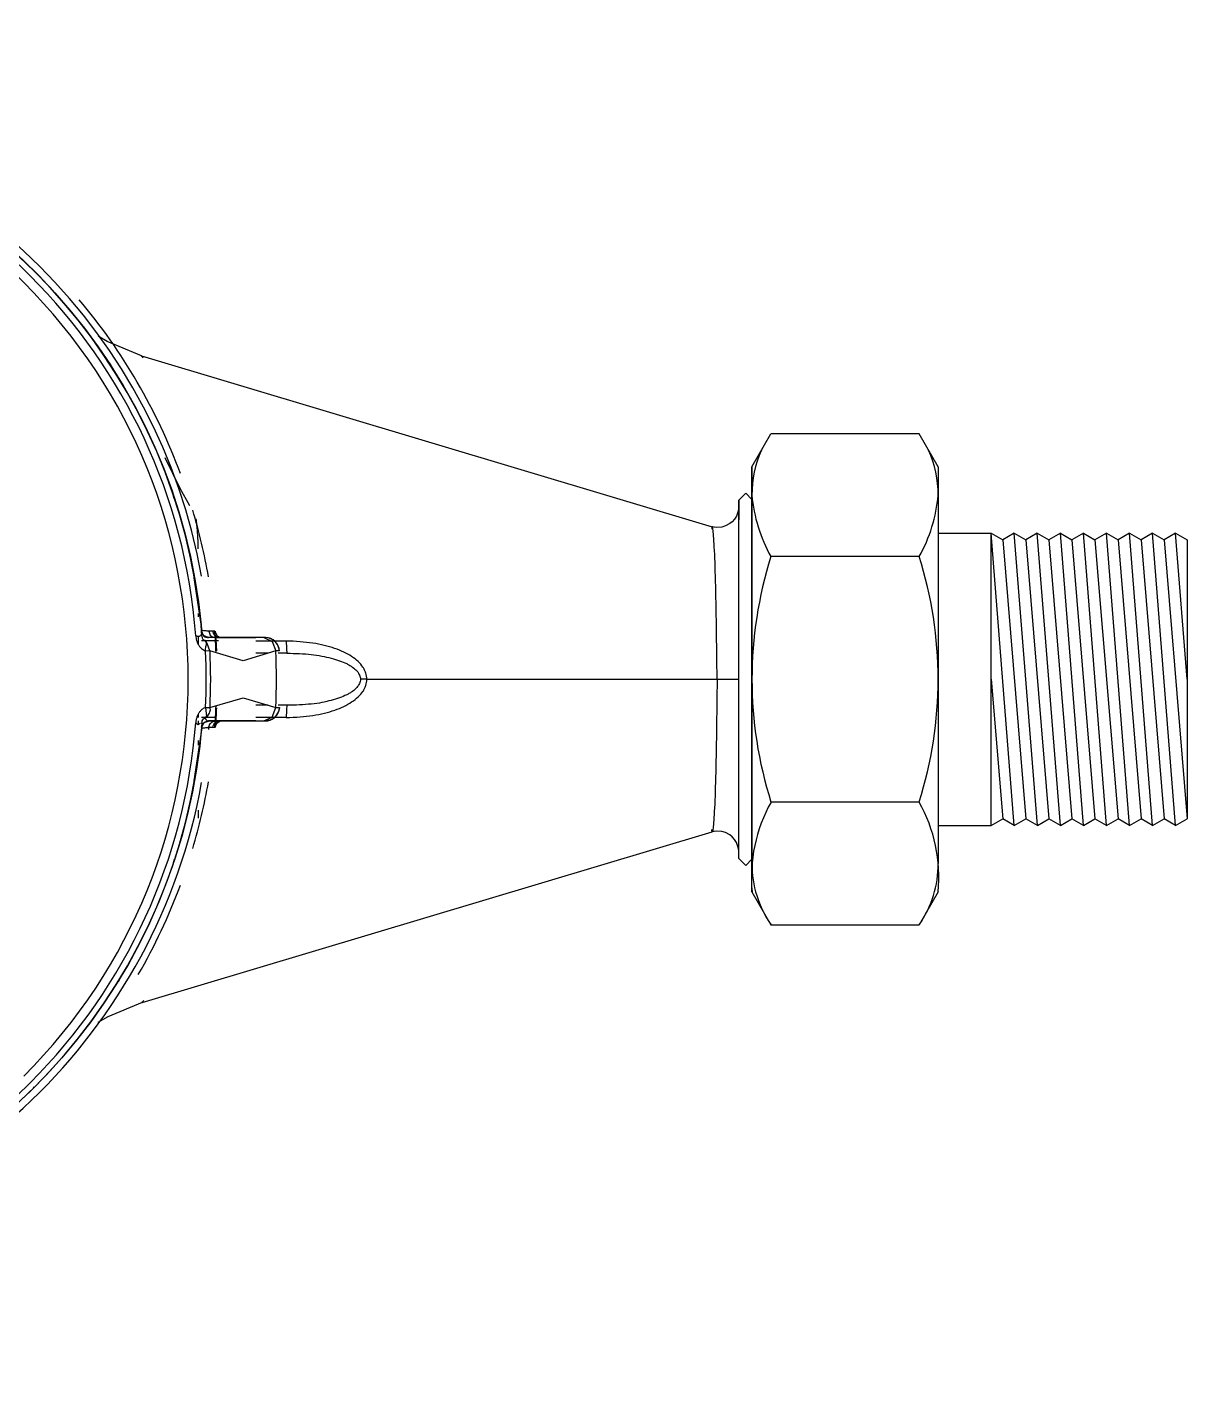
# Model space of a CAD drawing. Header units: millimetres. Extents: x 1218 to 72853, y -34712 to 16286.
# Drawn here: x 30834.8 to 30927.5, y 6682.5 to 6790.2 of the extents above; entities that cross this region are included whole.
import ezdxf

# ---------------------------------------------------------------- set-up
doc = ezdxf.new("R2010")
doc.units = ezdxf.units.MM
doc.set_wipeout_variables(frame=1)
doc.styles.get("Standard").update_dxf_attribs({"font": 'arial.ttf'})

# ---------------------------------------------------------------- blocks, each defined once
blk = doc.blocks.new('DONGHO-D20 PPR')
at = {"color": 8}
blk.add_wipeout([(-74.25, -20.17), (-86.09, -20.17), (-87.61, -17.54), (-87.61, -12.22), (-107.49, -12.25), (-107.53, 11.17), (-87.61, 11.16), (-87.61, 16.47), (-86.09, 19.1), (-74.25, 19.1), (-72.73, 16.47), (-72.73, 13.85), (-72.23, 14.35), (-71.67, 13.78), (-71.67, 13.28), (-71.49, 13.06), (-71.19, 12.47), (-70.68, 12.12), (-70.15, 11.96), (-69.46, 12.05), (-69, 12.08), (-39.7, 24.57), (-36.5, 29.11), (-34.59, 31.36), (-32.23, 33.77), (-29.52, 36.17), (-26.94, 38.12), (-24.02, 40.03), (-20.28, 42.05), (-17.74, 43.18), (-15.53, 44.03), (-13.8, 44.87), (-9.99, 45.87), (-8.68, 46.04), (-5.02, 46.67), (-3.33, 47.39), (-3.29, 51.35), (-2.37, 52.15), (2.27, 52.17), (3.02, 51.83), (3.33, 50.99), (3.38, 47.21), (8.52, 46.16), (17.96, 43.37), (28.2, 37.2), (34.84, 31.07), (36.17, 30.35), (38.88, 26.81), (86.76, 12.2), (87.82, 12.26), (88.55, 12.8), (88.89, 13.53), (89.17, 14.6), (89.45, 14.88), (89.95, 17), (91.47, 19.64), (103.31, 19.64), (104.83, 17.01), (104.83, 11.69), (124.71, 11.7), (124.73, -11.69), (104.83, -11.7), (104.83, -17), (103.31, -19.63), (91.47, -19.64), (89.95, -17), (89.95, -14.38), (89.46, -14.88), (88.89, -14.31), (88.86, -13.53), (88.71, -13.05), (88, -12.35), (87.32, -12.16), (86.76, -12.2), (41.11, -25.89), (37.67, -27.45), (35.6, -30.2), (33.77, -32.23), (32.04, -33.96), (30.36, -35.46), (27.48, -37.74), (25.11, -39.35), (22.47, -40.92), (20.51, -41.94), (17.92, -43.11), (12.84, -45.16), (8.88, -46.1), (6.4, -46.24), (3.92, -47.06), (3.92, -47.06), (3.36, -47.42), (3.33, -54.45), (3.01, -55.23), (2.22, -55.56), (-2.22, -55.56), (-3.01, -55.23), (-3.33, -54.22), (-3.35, -47.33), (-3.84, -46.91), (-4.71, -46.71), (-8.15, -46.23), (-11.27, -45.57), (-14.07, -44.79), (-17.94, -43.38), (-21.76, -41.6), (-25.86, -38.87), (-28.56, -36.93), (-31.08, -34.84), (-32.78, -33.24), (-36.17, -30.35), (-40.54, -24.22), (-69.32, -12.1), (-70.42, -12.01), (-71.32, -12.54), (-71.67, -13.28), (-71.67, -14.85), (-72.23, -15.41), (-72.73, -14.91), (-72.73, -17.54)], dxfattribs=at)
for p, q in [((41.14, 25.86), (86.78, 12.2)), ((89.95, 17), (91.47, 19.63)), ((103.31, 19.63), (91.47, 19.63)), ((104.83, 17), (103.31, 19.63)), ((89.95, 17), (89.95, 14.88)), ((104.83, 17), (104.83, -14.73)), ((88.89, 14.31), (89.45, 14.88)), ((88.89, 14.31), (88.89, 12.75)), ((89.95, 14.38), (89.45, 14.88)), ((89.95, 14.88), (89.95, 14.08)), ((104.83, 11.69), (109.08, 11.69)), ((109.08, -11.69), (109.08, 11.69)), ((109.08, 11.69), (110, 11.16)), ((110.92, 11.69), (110, 11.16)), ((110.92, 11.69), (111.84, 11.16)), ((112.76, 11.69), (111.84, 11.16)), ((112.76, 11.69), (113.68, 11.16)), ((114.6, 11.69), (113.68, 11.16)), ((114.6, 11.69), (115.52, 11.16)), ((116.44, 11.69), (115.52, 11.16)), ((116.44, 11.69), (117.36, 11.16)), ((118.28, 11.69), (117.36, 11.16)), ((118.28, 11.69), (119.21, 11.16)), ((120.13, 11.69), (119.21, 11.16)), ((120.13, 11.69), (121.05, 11.16)), ((121.97, 11.69), (121.05, 11.16)), ((121.97, 11.69), (122.89, 11.16)), ((123.81, 11.69), (122.89, 11.16)), ((123.81, 11.69), (124.73, 11.16)), ((124.73, 11.16), (124.73, -11.16)), ((103.31, 9.82), (91.47, 9.82)), ((103.31, -9.82), (91.47, -9.82)), ((104.83, -11.69), (109.08, -11.69)), ((109.08, -11.69), (110, -11.16)), ((110.92, -11.69), (110, -11.16)), ((110.92, -11.69), (111.84, -11.16)), ((112.77, -11.69), (111.84, -11.16)), ((112.77, -11.69), (113.69, -11.16)), ((114.61, -11.69), (113.69, -11.16)), ((114.61, -11.69), (115.53, -11.16)), ((116.45, -11.69), (115.53, -11.16)), ((116.45, -11.69), (117.37, -11.16)), ((118.29, -11.69), (117.37, -11.16)), ((118.29, -11.69), (119.21, -11.16)), ((120.13, -11.69), (119.21, -11.16)), ((120.13, -11.69), (121.05, -11.16)), ((121.97, -11.69), (121.05, -11.16)), ((121.97, -11.69), (122.89, -11.16)), ((123.81, -11.69), (122.89, -11.16)), ((123.81, -11.69), (124.73, -11.16)), ((41.19, -25.85), (86.78, -12.2)), ((88.89, -14.32), (88.89, -13.82)), ((88.89, -14.32), (89.46, -14.88)), ((89.95, -14.38), (89.46, -14.88)), ((89.95, -14.88), (89.95, -14.08)), ((89.95, -17.01), (89.95, -14.88)), ((89.95, -17.01), (91.47, -19.64)), ((104.83, -17.01), (103.31, -19.64)), ((91.47, -19.64), (103.31, -19.64))]:
    blk.add_line(p, q)
for p, q in [((89.95, 17), (89.95, -14.73)), ((89.95, 17), (89.95, -9.82)), ((89.95, 0), (89.95, 17)), ((43.67, 14.66), (43.75, 14.43)), ((43.68, 14.66), (43.74, 14.47)), ((88.89, 0), (88.89, 14.31)), ((89.95, -14.08), (89.95, 14.08)), ((88.89, -13.82), (88.89, 12.75)), ((110.92, -11.69), (109.08, 11.69)), ((110, 11.16), (111.84, -11.16)), ((112.77, -11.69), (110.92, 11.69)), ((111.84, 11.16), (113.69, -11.16)), ((114.61, -11.69), (112.76, 11.69)), ((113.68, 11.16), (115.53, -11.16)), ((116.45, -11.69), (114.6, 11.69)), ((115.52, 11.16), (117.37, -11.16)), ((118.29, -11.69), (116.44, 11.69)), ((117.36, 11.16), (119.21, -11.16)), ((120.13, -11.69), (118.28, 11.69)), ((119.21, 11.16), (121.05, -11.16)), ((121.97, -11.69), (120.13, 11.69)), ((121.05, 11.16), (122.89, -11.16)), ((123.81, -11.69), (121.97, 11.69)), ((122.89, 11.16), (124.73, -11.16)), ((124.73, 0), (123.81, 11.69)), ((45.34, 8.1), (45.96, 3.87)), ((47.39, 3.33), (50.28, 3.33)), ((47.44, 3.33), (50.28, 3.33)), ((45.69, 3.06), (45.69, 2.78)), ((46.62, 2.27), (46.27, 2.25)), ((52.17, 2.27), (52.16, 2.27)), ((51.28, 2.08), (50.28, 2.08)), ((52.76, 2.08), (52.07, 2.08)), ((109.08, 0), (110, -11.16)), ((88.89, -14.32), (88.89, 0)), ((51.28, -2.08), (50.28, -2.08)), ((52.76, -2.08), (52.07, -2.08)), ((45.69, -2.79), (45.69, -3.06)), ((47.11, -3.06), (45.95, -3.06)), ((46.27, -2.25), (46.62, -2.27)), ((52.16, -2.27), (52.17, -2.27)), ((45.96, -3.89), (45.34, -8.14)), ((45.96, -3.89), (45.34, -8.12)), ((45.98, -3.52), (45.94, -3.57)), ((50.28, -3.33), (47.39, -3.33)), ((50.28, -3.33), (47.44, -3.33)), ((43.76, -14.4), (43.67, -14.68)), ((43.76, -14.42), (43.67, -14.69)), ((39.39, -23.99), (39.27, -24.18)), ((39.38, -24.01), (39.27, -24.19)), ((32.57, -32.58), (32.49, -32.66)), ((32.57, -32.59), (32.51, -32.65))]:
    blk.add_line(p, q, dxfattribs=at)
at = {"color": 8, "flags": 128}
for points in [[(3.52, 45.98), (5.35, 45.8), (7.18, 45.55), (9, 45.22), (10.8, 44.83), (12.58, 44.36), (14.35, 43.82), (16.09, 43.21), (17.8, 42.54), (19.49, 41.79), (21.14, 40.98), (22.77, 40.1), (24.35, 39.16), (25.9, 38.15), (27.4, 37.09), (28.86, 35.96), (30.28, 34.78), (31.65, 33.54), (32.96, 32.25), (34.22, 30.9), (35.43, 29.51), (36.58, 28.07), (37.68, 26.58), (38.71, 25.06)], [(38.71, 25.05), (39.68, 23.49), (40.59, 21.88), (41.43, 20.24), (42.21, 18.57), (42.92, 16.86), (43.56, 15.14), (44.13, 13.38), (44.63, 11.61), (45.06, 9.81), (45.41, 8), (45.7, 6.18), (45.91, 4.35), (45.98, 3.52)], [(45.01, 13.86), (44.23, 15.25), (43.03, 17.72)], [(46.49, 3.33), (46.11, 3.49), (45.96, 3.83)], [(47.07, 3.34), (47.04, 3.34), (46.96, 3.34), (46.84, 3.34), (46.69, 3.34), (46.5, 3.34)], [(50.92, 3.33), (50.01, 3.33), (49.13, 3.33), (48.26, 3.33), (47.4, 3.33), (46.5, 3.33)], [(46.86, 3.84), (46.79, 3.84), (46.73, 3.84), (46.66, 3.84), (46.59, 3.84), (46.53, 3.84)], [(46.53, 3.84), (46.58, 3.68), (46.65, 3.54), (46.76, 3.43), (46.91, 3.37), (47.07, 3.34)], [(47.01, 3.84), (46.97, 3.84), (46.93, 3.84), (46.9, 3.84), (46.86, 3.84)], [(47.01, 3.84), (47.19, 3.48), (47.43, 3.35)], [(47.08, 3.33), (47.14, 3.33), (47.2, 3.33), (47.27, 3.33), (47.33, 3.33), (47.39, 3.33)], [(50.92, 3.33), (51.59, 3.02), (51.88, 2.27)], [(52.17, 2.27), (52.14, 2.47), (52.08, 2.64), (52.01, 2.79), (51.83, 3.03), (51.66, 3.16), (51.35, 3.29), (51.07, 3.33)], [(47.31, 3.07), (47.11, 3.07), (45.94, 3.07)], [(46.62, 2.27), (46.5, 2.57), (46.4, 2.87), (46.24, 3.1)], [(51.88, 2.27), (49.27, 1.48), (46.62, 2.28)], [(52.71, 3.05), (51.32, 3.06), (50.28, 3.06)], [(52.12, 2.27), (52.06, 2.27), (51.98, 2.27), (51.88, 2.27)], [(59.18, 0), (58.91, 0), (58.66, 0)], [(59.16, 0), (66.16, 0), (73.16, 0), (80.16, 0), (87.16, 0)], [(87.16, 0), (88.02, 0), (88.66, 0), (88.89, 0)], [(46.62, -2.27), (49.27, -1.48), (51.88, -2.27)], [(46.27, -2.25), (46.28, -2.51), (46.33, -2.73), (46.34, -2.93), (46.24, -3.11)], [(52.71, -3.05), (51.32, -3.05), (50.28, -3.05)], [(50.92, -3.33), (51.59, -3.02), (51.88, -2.27)], [(51.07, -3.33), (51.26, -3.31), (51.44, -3.26), (51.59, -3.19), (51.83, -3.02), (51.97, -2.85), (52.05, -2.71), (52.14, -2.48), (52.17, -2.27)], [(52.17, -2.27), (52.1, -2.6), (51.94, -2.9), (51.7, -3.13), (51.4, -3.27), (51.07, -3.33)], [(51.88, -2.27), (51.98, -2.27), (52.06, -2.27), (52.12, -2.27)], [(45.98, -3.52), (45.8, -5.35), (45.55, -7.18), (45.22, -9), (44.83, -10.8), (44.36, -12.58), (43.82, -14.35), (43.21, -16.09), (42.54, -17.8), (41.79, -19.49), (40.98, -21.14), (40.1, -22.77), (39.16, -24.35), (38.15, -25.9), (37.09, -27.4), (35.96, -28.86), (34.78, -30.28), (33.54, -31.65), (32.25, -32.96), (30.9, -34.22)], [(45.83, -3.53), (45.66, -3.64), (45.48, -3.48)], [(45.96, -3.8), (46.17, -3.46), (46.5, -3.34)], [(46.5, -3.33), (47.34, -3.33), (48.19, -3.33), (49.06, -3.33), (49.97, -3.33), (50.92, -3.33)], [(46.53, -3.84), (46.59, -3.84), (46.66, -3.84), (46.73, -3.84), (46.79, -3.84), (46.86, -3.84)], [(46.54, -3.8), (46.56, -3.71), (46.67, -3.51)], [(46.86, -3.84), (46.88, -3.84), (46.9, -3.84), (46.92, -3.84), (46.95, -3.84), (46.97, -3.84), (46.99, -3.84), (47.01, -3.84)], [(47.01, -3.84), (47.19, -3.48), (47.42, -3.36)], [(47.39, -3.33), (47.33, -3.33), (47.27, -3.33), (47.2, -3.33), (47.14, -3.33), (47.08, -3.33)]]:
    blk.add_lwpolyline(points, dxfattribs=at)
at = {"flags": 128}
for points in [[(41.14, 25.86), (38.41, 27), (37.68, 27.44)], [(88.89, 13.75), (88.89, 13.7), (88.83, 13.36), (88.71, 13.05), (88.55, 12.8), (88.37, 12.6), (88.19, 12.45), (87.82, 12.26), (87.53, 12.17), (87.1, 12.14), (86.78, 12.2)], [(88.89, -13.75), (88.89, -13.7), (88.83, -13.36), (88.71, -13.05), (88.55, -12.8), (88.37, -12.6), (88.19, -12.45), (87.82, -12.26), (87.53, -12.17), (87.1, -12.14), (86.78, -12.2)], [(41.19, -25.85), (38.45, -26.99), (37.67, -27.45)]]:
    blk.add_lwpolyline(points, dxfattribs=at)
at = {"color": 8}
for centre, radius, start, end in [((0, 0), 45.62, 4.3752, 85.6248), ((0, 0), 46.11, 9.8978, 80.1022), ((0, 0), 46.69, 10.1818, 79.8234), ((0, 0), 47.22, 20.392, 40), ((0, 0), 47.22, 10, 16.6492), ((0, 0), 47.16, 2.5951, 4.6744), ((0, 0), 47.22, 4.3371, 4.6795), ((0, 0), 47.22, 2.7509, 4.2502), ((51.06, 2.22), 1.11, 2.4919, 90), ((0, 0), 46.33, 357.2135, 2.7865), ((0, 0), 46.68, 357.2135, 2.7865), ((0, 0), 51.93, 357.501, 2.499), ((0, 0), 47.16, 355.3256, 357.4049), ((0, 0), 47.22, 355.3036, 357.2331), ((0, 0), 45.62, 315, 355.6248), ((0, 0), 46.69, 355.0798, 355.278), ((0, 0), 46.69, 277.877, 349.8234), ((0, 0), 46.11, 280.0546, 350.1023), ((0, 0), 47.22, 343.3507, 350), ((0, 0), 47.22, 330, 339.5867), ((0, 0), 45.62, 294.8901, 315)]:
    blk.add_arc(centre, radius, start, end, dxfattribs=at)
for centre, radius, start, end in [((0, 0), 44.88, 315, 135), ((98.23, 14.85), 8.28, 155.2665, 180.8823), ((96.55, 14.85), 8.28, 359.1314, 24.7472), ((102.32, 15.86), 12.43, 185.2665, 209.1314), ((92.46, 15.86), 12.43, 330.8823, 354.7472), ((122.44, 0), 32.49, 162.4189, 197.5948), ((72.34, 0), 32.49, 342.4189, 17.5948), ((102.33, -15.87), 12.43, 150.8823, 185.2665), ((92.46, -15.87), 12.43, 354.7472, 29.1314), ((98.24, -14.85), 8.28, 179.1314, 215.2665), ((96.55, -14.85), 8.28, 324.7472, 0.8823)]:
    blk.add_arc(centre, radius, start, end)
at = {"color": 8, "extrusion": (0, 0, -1)}
blk.add_ellipse((47.41, 3.89), major_axis=(0, -0.556), ratio=0.999402, start_param=0.351981, end_param=1.489022, dxfattribs=at)
for points in [[(41.14, 25.86), (41.11, 25.87), (41.17, 25.81), (41.27, 25.7)], [(41.15, 25.86), (41.15, 25.86), (41.14, 25.86), (41.14, 25.86)], [(86.78, 12.2), (86.76, 12.2), (86.74, 12.15), (86.73, 12.01)], [(86.78, -12.2), (86.76, -12.2), (86.74, -12.15), (86.73, -12.01)], [(41.33, -25.68), (41.23, -25.79), (41.11, -25.89), (41.18, -25.86)], [(41.19, -25.85), (41.19, -25.85), (41.19, -25.85), (41.2, -25.84)]]:
    blk.add_open_spline(points, degree=3)
at = {"color": 8}
for points, knots in [([(45.69, 10.44), (45.69, 10.52), (45.69, 10.76), (45.67, 11.14), (45.65, 11.5), (45.63, 11.78), (45.61, 12.02), (45.58, 12.26), (45.56, 12.51), (45.54, 12.68), (45.52, 12.79), (45.52, 12.82)], [-0.8772118, -0.8772118, -0.8772118, -0.8772118, -0.85, -0.8, -0.75, -0.725, -0.7, -0.6625, -0.6375, -0.6125, -0.6002909, -0.6002909, -0.6002909, -0.6002909]), ([(87.16, 0), (87.15, 1.42), (87.11, 4.26), (87.05, 8), (86.94, 10.78), (86.85, 11.99), (86.8, 12.2), (86.78, 12.21)], [0.0000005, 0.0000005, 0.0000005, 0.0000005, 0.1111111, 0.2222222, 0.3333333, 0.4444444, 0.4981952, 0.4981952, 0.4981952, 0.4981952]), ([(45.48, 3.48), (45.5, 3.35), (45.53, 3.13), (45.63, 2.87), (45.76, 2.65), (45.96, 2.42), (46.15, 2.31), (46.27, 2.25)], [0, 0, 0, 0, 0.2, 0.35, 0.5, 0.7, 1, 1, 1, 1]), ([(45.95, 3.84), (45.96, 3.76), (45.99, 3.66), (46.05, 3.56), (46.12, 3.48), (46.19, 3.42), (46.3, 3.37), (46.4, 3.34), (46.48, 3.33), (46.5, 3.33)], [-1, -1, -1, -1, -0.725, -0.6375, -0.55, -0.35, -0.275, -0.1, 0, 0, 0, 0]), ([(45.96, 3.83), (45.96, 3.76), (45.99, 3.65), (46.08, 3.5), (46.23, 3.38), (46.4, 3.34), (46.49, 3.33)], [0, 0, 0, 0, 0.2, 0.4, 0.65, 1, 1, 1, 1]), ([(46.53, 3.84), (46.52, 3.84), (46.45, 3.85), (46.22, 3.87), (46.05, 3.88), (45.97, 3.89)], [0, 0, 0, 0, 0.4, 0.7, 1, 1, 1, 1]), ([(46.24, 3.11), (46.19, 3.1), (46.1, 3.13), (46.02, 3.28), (45.98, 3.44), (45.98, 3.52)], [-1, -1, -1, -1, -0.65, -0.3, 0, 0, 0, 0]), ([(51.06, 3.33), (51.06, 3.33), (51.04, 3.33), (50.97, 3.33), (50.92, 3.33)], [0.0003102, 0.0003102, 0.0003102, 0.0003102, 0.4, 1, 1, 1, 1]), ([(46.27, 2.25), (46.27, 2.32), (46.26, 2.45), (46.3, 2.61), (46.34, 2.77), (46.36, 2.93), (46.3, 3.05), (46.24, 3.11)], [0, 0, 0, 0, 0.1875, 0.375, 0.53125, 0.71875, 1, 1, 1, 1]), ([(59.16, 0), (59.16, 0.17), (59.12, 0.42), (58.99, 0.74), (58.81, 1.05), (58.48, 1.42), (57.79, 1.97), (56.65, 2.51), (54.9, 2.93), (53.48, 3.04), (52.71, 3.05)], [0, 0, 0, 0, 0.1, 0.15, 0.2, 0.3, 0.4, 0.6, 0.8, 1, 1, 1, 1]), ([(56.31, 1.69), (56.55, 1.63), (56.99, 1.49), (57.37, 1.34), (57.55, 1.25)], [0.4001084, 0.4001084, 0.4001084, 0.4001084, 0.5, 0.6, 0.6, 0.6, 0.6]), ([(57.55, 1.25), (57.63, 1.2), (57.8, 1.11), (58.09, 0.92), (58.33, 0.72), (58.49, 0.5), (58.61, 0.28), (58.65, 0.11), (58.65, 0)], [0.6005748, 0.6005748, 0.6005748, 0.6005748, 0.65, 0.7, 0.8, 0.85, 0.9, 1, 1, 1, 1]), ([(52.71, -3.05), (53.49, -3.04), (54.91, -2.93), (56.66, -2.51), (57.79, -1.96), (58.48, -1.42), (58.81, -1.05), (58.99, -0.74), (59.12, -0.42), (59.16, -0.17), (59.16, 0)], [0, 0, 0, 0, 0.2, 0.4, 0.6, 0.7, 0.8, 0.85, 0.9, 1, 1, 1, 1]), ([(58.65, 0), (58.65, -0.11), (58.61, -0.28), (58.49, -0.5), (58.41, -0.61), (58.36, -0.66)], [0, 0, 0, 0, 0.1, 0.15, 0.1998979, 0.1998979, 0.1998979, 0.1998979]), ([(87.16, 0), (87.15, -1.42), (87.11, -4.26), (87.05, -8), (86.94, -10.78), (86.85, -12), (86.8, -12.19), (86.78, -12.2)], [0, 0, 0, 0, 0.1111111, 0.2222222, 0.3333333, 0.4444444, 0.4981631, 0.4981631, 0.4981631, 0.4981631]), ([(58.36, -0.66), (58.27, -0.77), (58.09, -0.92), (57.8, -1.11), (57.63, -1.2), (57.55, -1.25)], [0.2, 0.2, 0.2, 0.2, 0.3, 0.35, 0.3994846, 0.3994846, 0.3994846, 0.3994846]), ([(57.55, -1.25), (57.37, -1.33), (57, -1.49), (56.54, -1.63), (56.31, -1.69)], [0.4, 0.4, 0.4, 0.4, 0.5, 0.5999028, 0.5999028, 0.5999028, 0.5999028]), ([(46.27, -2.25), (46.18, -2.29), (46.02, -2.38), (45.84, -2.55), (45.7, -2.74), (45.6, -2.95), (45.52, -3.19), (45.49, -3.38), (45.48, -3.48)], [0, 0, 0, 0, 0.2, 0.4, 0.55, 0.7, 0.85, 1, 1, 1, 1]), ([(45.98, -3.51), (45.98, -3.45), (46.01, -3.3), (46.1, -3.15), (46.18, -3.11), (46.24, -3.12)], [0, 0, 0, 0, 0.25, 0.6, 1, 1, 1, 1]), ([(46.24, -3.11), (46.3, -3.06), (46.41, -2.96), (46.54, -2.79), (46.63, -2.62), (46.67, -2.43), (46.64, -2.32), (46.62, -2.27)], [-1, -1, -1, -1, -0.75, -0.5625, -0.375, -0.1875, 0, 0, 0, 0]), ([(45.95, -3.84), (45.95, -3.81), (45.97, -3.72), (46.01, -3.62), (46.09, -3.52), (46.17, -3.44), (46.31, -3.36), (46.44, -3.33), (46.5, -3.33)], [0, 0, 0, 0, 0.1, 0.325, 0.40625, 0.55, 0.7625, 1, 1, 1, 1]), ([(45.98, -3.52), (45.97, -3.6), (45.96, -3.71), (45.95, -3.82), (45.95, -3.84), (45.95, -3.84)], [0, 0, 0, 0, 0.4, 0.7, 1, 1, 1, 1]), ([(45.97, -3.89), (46.08, -3.88), (46.37, -3.86), (46.52, -3.84), (46.53, -3.84)], [0, 0, 0, 0, 0.4, 1, 1, 1, 1]), ([(47.08, -3.33), (47.07, -3.33), (47.01, -3.33), (46.79, -3.33), (46.61, -3.33), (46.5, -3.33)], [0, 0, 0, 0, 0.4, 0.7, 1, 1, 1, 1]), ([(46.53, -3.84), (46.54, -3.82), (46.54, -3.7), (46.7, -3.47), (46.86, -3.37), (47, -3.34), (47.07, -3.34)], [0, 0, 0, 0, 0.375, 0.5625, 0.75, 1, 1, 1, 1]), ([(46.86, -3.84), (46.87, -3.76), (46.92, -3.61), (47.08, -3.42), (47.18, -3.38), (47.22, -3.37)], [0, 0, 0, 0, 0.25, 0.5, 1, 1, 1, 1]), ([(47.44, -3.33), (47.37, -3.34), (47.26, -3.35), (47.22, -3.36), (47.22, -3.37)], [0.0000075, 0.0000075, 0.0000075, 0.0000075, 0.5, 1, 1, 1, 1]), ([(50.92, -3.33), (50.96, -3.33), (51.03, -3.33), (51.06, -3.33), (51.06, -3.33)], [0, 0, 0, 0, 0.4, 0.9996891, 0.9996891, 0.9996891, 0.9996891])]:
    blk.add_open_spline(points, degree=3, knots=knots, dxfattribs=at)
for points in [[(45.68, 5.27), (45.68, 5.18), (45.68, 5.09), (45.69, 5)], [(45.98, 3.52), (45.94, 3.96), (45.89, 4.45), (45.92, 4.18), (45.95, 3.84)], [(45.98, 3.52), (45.98, 3.54), (45.96, 3.57), (45.91, 3.58), (45.85, 3.49), (45.77, 3.41), (45.64, 3.42), (45.54, 3.46), (45.48, 3.48)], [(45.69, 3.44), (45.69, 3.32), (45.69, 3.19), (45.69, 3.07)], [(47.22, 3.37), (47.22, 3.37), (47.24, 3.36), (47.32, 3.34), (47.39, 3.34), (47.44, 3.33)], [(47.39, 3.33), (47.33, 3.34), (47.25, 3.36), (47.22, 3.37), (47.22, 3.37)], [(52.71, 3.05), (52.73, 2.8), (52.76, 2.26), (52.76, 2.1), (52.76, 2.09)], [(52.76, 2.08), (53.46, 2.08), (54.12, 2.05), (54.71, 1.98)], [(54.71, 1.98), (55.3, 1.91), (55.83, 1.81), (56.31, 1.69)], [(52.76, -2.09), (52.76, -2.1), (52.76, -2.26), (52.73, -2.8), (52.71, -3.05)], [(54.71, -1.98), (54.12, -2.04), (53.47, -2.08), (52.76, -2.08)], [(56.31, -1.69), (55.84, -1.81), (55.34, -1.93), (54.71, -1.98)], [(46.24, -3.12), (46.25, -3.14), (46.28, -3.2), (46.32, -3.25), (46.37, -3.3), (46.43, -3.33), (46.47, -3.34), (46.5, -3.34)], [(45.69, -3.32), (45.69, -3.43), (45.69, -3.54), (45.69, -3.65)], [(47.22, -3.37), (47.22, -3.37), (47.25, -3.36), (47.33, -3.34), (47.39, -3.33)], [(45.69, -4.9), (45.69, -5.02), (45.68, -5.15), (45.68, -5.27)], [(45.69, -10.47), (45.69, -10.68), (45.68, -10.89), (45.67, -11.1)]]:
    blk.add_open_spline(points, degree=3, dxfattribs=at)
at = {"flags": 1}
for p in [(-72.73, 0), (89.95, 0)]:
    blk.add_attdef('AMC', p, '', height=0.5, dxfattribs=at)

msp = doc.modelspace()

# ---------------------------------------------------------------- block references
msp.add_blockref('DONGHO-D20 PPR', (30802.82, 6738.02))

doc.saveas('drawing.dxf')
